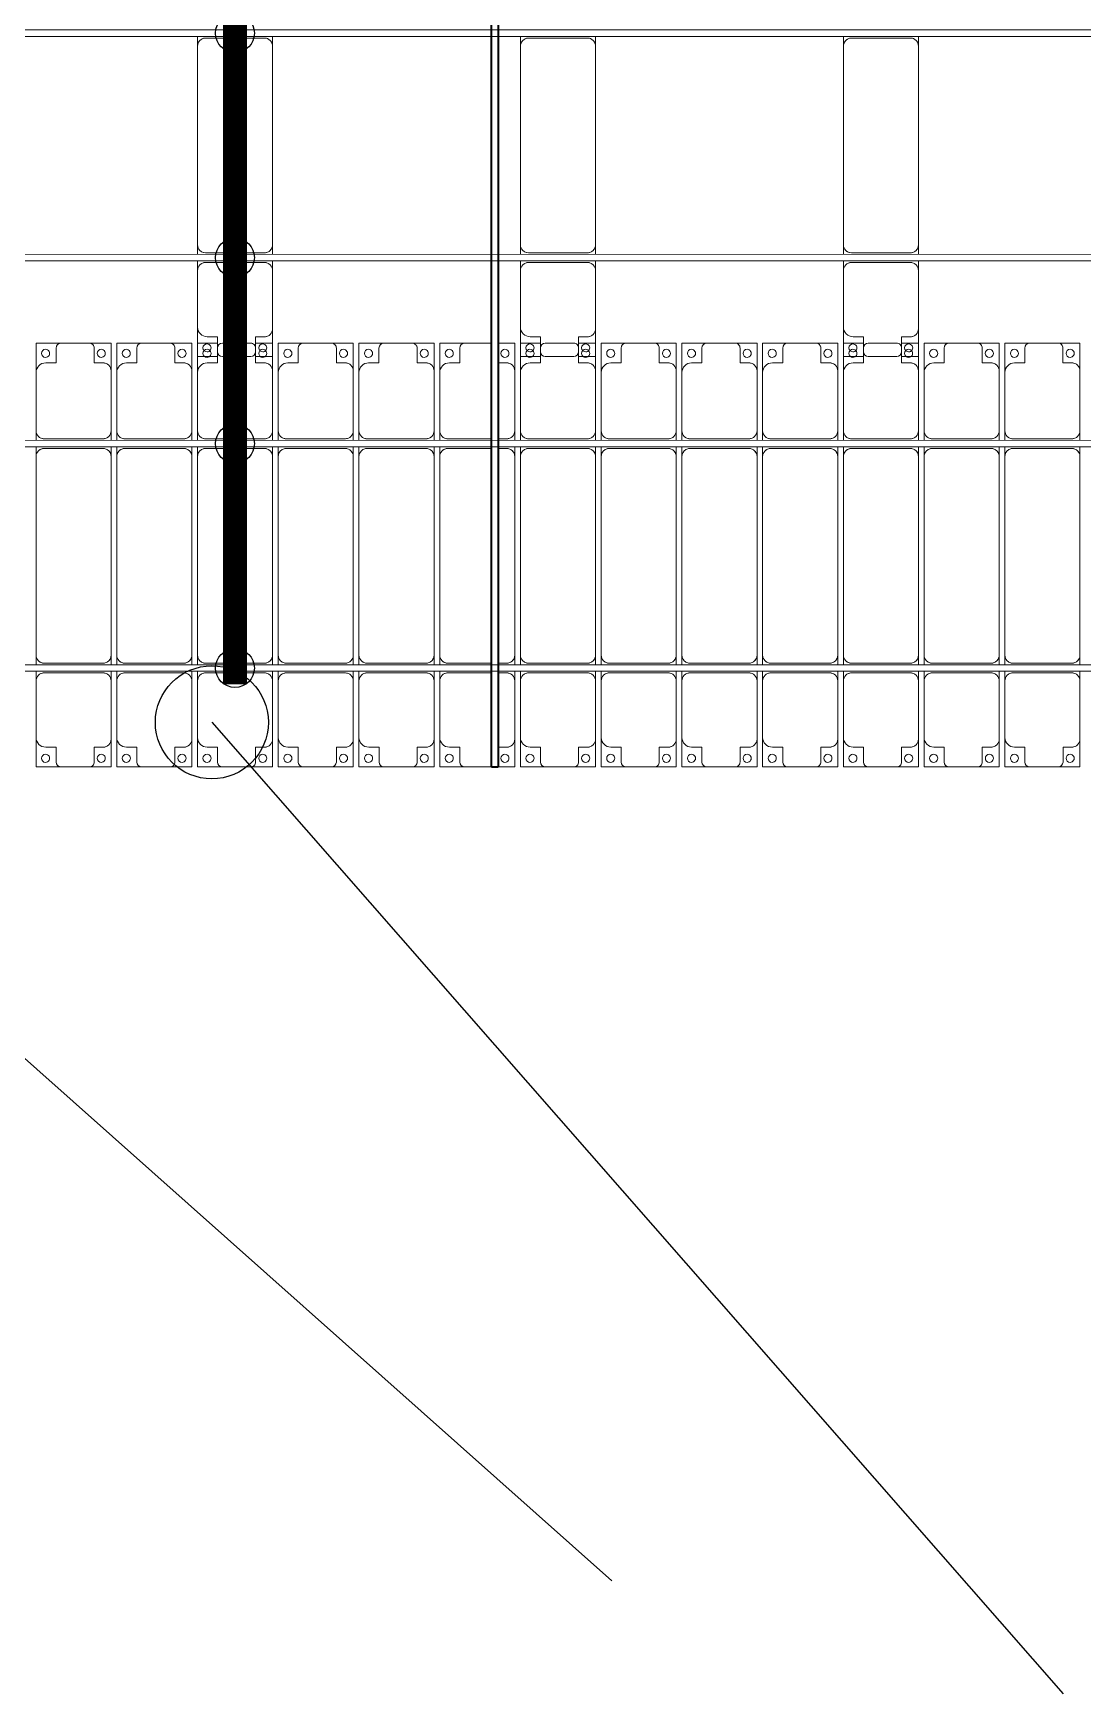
# Model space of a CAD drawing. Header units: millimetres. Extents: x -201615 to 10595, y 61217 to 115919.
# Drawn here: x -107133 to -100633, y 63807 to 74092 of the extents above; entities that cross this region are included whole.
import ezdxf

# ---------------------------------------------------------------- set-up
doc = ezdxf.new("R2010")
doc.units = ezdxf.units.MM
doc.layers.add('A-GENM', color=13, linetype='Continuous', lineweight=9)
doc.layers.add('S-BEAM', color=12, linetype='Continuous', lineweight=9)
for name, color, linetype in [('GC-BICH NEO', 6, 'Continuous'), ('GC-DAY NEO', 5, 'Continuous'), ('GC-HOP 40x60 GIA CUONG', 1, 'Continuous')]:
    doc.layers.add(name, color=color, linetype=linetype)

# ---------------------------------------------------------------- blocks, each defined once
blk = doc.blocks.new('Dải phao đi lại kèm đỡ invester - DẢI PHAO ĐI LẠI-39446-BỐ TRÍ KHUNG KẾT CẤU BÈ PIN 03')
at = {"layer": 'A-GENM', "color": 7}
for p, q in [((86758, 1312), (86912, 1312)), ((86758, 1130), (86758, 1312)), ((86882, 1282), (86882, 1190)), ((87088, 1312), (86912, 1312)), ((87088, 1312), (87223, 1312)), ((87118, 1190), (87118, 1282)), ((87223, 1312), (87223, 1140)), ((87258, 1312), (87412, 1312)), ((87258, 1130), (87258, 1312)), ((87382, 1282), (87382, 1190)), ((87588, 1312), (87412, 1312)), ((87588, 1312), (87723, 1312)), ((87618, 1190), (87618, 1282)), ((87723, 1312), (87723, 1140)), ((87758, 1312), (87882, 1312)), ((87758, 1130), (87758, 1312)), ((87882, 1282), (87882, 1190)), ((88088, 1312), (87912, 1312)), ((88118, 1312), (88223, 1312)), ((88118, 1190), (88118, 1282)), ((88223, 1312), (88223, 1140)), ((88258, 1312), (88412, 1312)), ((88258, 1130), (88258, 1312)), ((88382, 1282), (88382, 1190)), ((88588, 1312), (88412, 1312)), ((88588, 1312), (88723, 1312)), ((88618, 1190), (88618, 1282)), ((88723, 1312), (88723, 1140)), ((88758, 1312), (88912, 1312)), ((88758, 1130), (88758, 1312)), ((88882, 1282), (88882, 1190)), ((89088, 1312), (88912, 1312)), ((89089, 1312), (89223, 1312)), ((89118, 1190), (89118, 1282)), ((89223, 1312), (89223, 1140)), ((89258, 1312), (89412, 1312)), ((89258, 1130), (89258, 1312)), ((89382, 1282), (89382, 1190)), ((89580, 1312), (89412, 1312)), ((89620, 1312), (89723, 1312)), ((89723, 1312), (89723, 1140)), ((89758, 1312), (89882, 1312)), ((89758, 1130), (89758, 1312)), ((89882, 1282), (89882, 1190)), ((90088, 1312), (89912, 1312)), ((90118, 1312), (90223, 1312)), ((90118, 1190), (90118, 1282)), ((90223, 1312), (90223, 1140)), ((90258, 1312), (90412, 1312)), ((90258, 1130), (90258, 1312)), ((90382, 1282), (90382, 1190)), ((90588, 1312), (90412, 1312)), ((90588, 1312), (90723, 1312)), ((90618, 1190), (90618, 1282)), ((90723, 1312), (90723, 1140)), ((90758, 1312), (90912, 1312)), ((90758, 1130), (90758, 1312)), ((90882, 1282), (90882, 1190)), ((91088, 1312), (90912, 1312)), ((91088, 1312), (91223, 1312)), ((91118, 1190), (91118, 1282)), ((91223, 1312), (91223, 1140)), ((91258, 1312), (91412, 1312)), ((91258, 1130), (91258, 1312)), ((91382, 1282), (91382, 1190)), ((91588, 1312), (91412, 1312)), ((91588, 1312), (91723, 1312)), ((91618, 1190), (91618, 1282)), ((91723, 1312), (91723, 1140)), ((91758, 1312), (91882, 1312)), ((91758, 1130), (91758, 1312)), ((91882, 1282), (91882, 1190)), ((92088, 1312), (91912, 1312)), ((92118, 1312), (92223, 1312)), ((92118, 1190), (92118, 1282)), ((92223, 1312), (92223, 1140)), ((92258, 1312), (92412, 1312)), ((92258, 1130), (92258, 1312)), ((92382, 1282), (92382, 1190)), ((92588, 1312), (92412, 1312)), ((92588, 1312), (92723, 1312)), ((92618, 1190), (92618, 1282)), ((92723, 1312), (92723, 1140)), ((92758, 1312), (92912, 1312)), ((92758, 1130), (92758, 1312)), ((92882, 1282), (92882, 1190)), ((93088, 1312), (92912, 1312)), ((93088, 1312), (93223, 1312)), ((93118, 1190), (93118, 1282)), ((93223, 1312), (93223, 1140)), ((86882, 1190), (86818, 1190)), ((87173, 1190), (87118, 1190)), ((87223, 770), (87223, 1140)), ((87382, 1190), (87318, 1190)), ((87673, 1190), (87618, 1190)), ((87723, 770), (87723, 1140)), ((87882, 1190), (87818, 1190)), ((88173, 1190), (88118, 1190)), ((88223, 770), (88223, 1140)), ((88382, 1190), (88318, 1190)), ((88673, 1190), (88618, 1190)), ((88723, 770), (88723, 1140)), ((88882, 1190), (88818, 1190)), ((89173, 1190), (89118, 1190)), ((89223, 770), (89223, 1140)), ((89382, 1190), (89318, 1190)), ((89673, 1190), (89620, 1190)), ((89723, 770), (89723, 1140)), ((89882, 1190), (89818, 1190)), ((90173, 1190), (90118, 1190)), ((90223, 770), (90223, 1140)), ((90382, 1190), (90318, 1190)), ((90673, 1190), (90618, 1190)), ((90723, 770), (90723, 1140)), ((90882, 1190), (90818, 1190)), ((91173, 1190), (91118, 1190)), ((91223, 770), (91223, 1140)), ((91382, 1190), (91318, 1190)), ((91673, 1190), (91618, 1190)), ((91723, 770), (91723, 1140)), ((91882, 1190), (91818, 1190)), ((92173, 1190), (92118, 1190)), ((92223, 770), (92223, 1140)), ((92382, 1190), (92318, 1190)), ((92673, 1190), (92618, 1190)), ((92723, 770), (92723, 1140)), ((92882, 1190), (92818, 1190)), ((93173, 1190), (93118, 1190)), ((93223, 770), (93223, 1140)), ((86758, 1130), (86758, 770)), ((87258, 1130), (87258, 770)), ((87758, 1130), (87758, 770)), ((88258, 1130), (88258, 770)), ((88758, 1130), (88758, 770)), ((89258, 1130), (89258, 770)), ((89758, 1130), (89758, 770)), ((90258, 1130), (90258, 770)), ((90758, 1130), (90758, 770)), ((91258, 1130), (91258, 770)), ((91758, 1130), (91758, 770)), ((92258, 1130), (92258, 770)), ((92758, 1130), (92758, 770)), ((86758, 710), (86758, 770)), ((87223, 770), (87223, 710)), ((87258, 710), (87258, 770)), ((87723, 770), (87723, 710)), ((87758, 710), (87758, 770)), ((88223, 770), (88223, 710)), ((88258, 710), (88258, 770)), ((88723, 770), (88723, 710)), ((88758, 710), (88758, 770)), ((89223, 770), (89223, 710)), ((89258, 710), (89258, 770)), ((89723, 770), (89723, 710)), ((89758, 710), (89758, 770)), ((90223, 770), (90223, 710)), ((90258, 710), (90258, 770)), ((90723, 770), (90723, 710)), ((90758, 710), (90758, 770)), ((91223, 770), (91223, 710)), ((91258, 710), (91258, 770)), ((91723, 770), (91723, 710)), ((91758, 710), (91758, 770)), ((92223, 770), (92223, 710)), ((92258, 710), (92258, 770)), ((92723, 770), (92723, 710)), ((92758, 710), (92758, 770)), ((93223, 770), (93223, 710)), ((86758, 610), (86758, 670)), ((86808, 720), (87173, 720)), ((87173, 660), (86808, 660)), ((87223, 670), (87223, 610)), ((87258, 610), (87258, 670)), ((87308, 720), (87673, 720)), ((87673, 660), (87308, 660)), ((87723, 670), (87723, 610)), ((87758, 610), (87758, 670)), ((87808, 720), (88173, 720)), ((88173, 660), (87808, 660)), ((88223, 670), (88223, 610)), ((88258, 610), (88258, 670)), ((88308, 720), (88673, 720)), ((88673, 660), (88308, 660)), ((88723, 670), (88723, 610)), ((88758, 610), (88758, 670)), ((88808, 720), (89173, 720)), ((89173, 660), (88808, 660)), ((89223, 670), (89223, 610)), ((89258, 610), (89258, 670)), ((89308, 720), (89580, 720)), ((89580, 660), (89308, 660)), ((89620, 720), (89673, 720)), ((89673, 660), (89620, 660)), ((89723, 670), (89723, 610)), ((89758, 610), (89758, 670)), ((89808, 720), (90173, 720)), ((90173, 660), (89808, 660)), ((90223, 670), (90223, 610)), ((90258, 610), (90258, 670)), ((90308, 720), (90673, 720)), ((90673, 660), (90308, 660)), ((90723, 670), (90723, 610)), ((90758, 610), (90758, 670)), ((90808, 720), (91173, 720)), ((91173, 660), (90808, 660)), ((91223, 670), (91223, 610)), ((91258, 610), (91258, 670)), ((91308, 720), (91673, 720)), ((91673, 660), (91308, 660)), ((91723, 670), (91723, 610)), ((91758, 610), (91758, 670)), ((91808, 720), (92173, 720)), ((92173, 660), (91808, 660)), ((92223, 670), (92223, 610)), ((92258, 610), (92258, 670)), ((92308, 720), (92673, 720)), ((92673, 660), (92308, 660)), ((92723, 670), (92723, 610)), ((92758, 610), (92758, 670)), ((92808, 720), (93173, 720)), ((93173, 660), (92808, 660)), ((93223, 670), (93223, 610)), ((86758, 610), (86758, -620)), ((87223, -620), (87223, 610)), ((87258, 610), (87258, -620)), ((87723, -620), (87723, 610)), ((87758, 610), (87758, -620)), ((88223, -620), (88223, 610)), ((88258, 610), (88258, -620)), ((88723, -620), (88723, 610)), ((88758, 610), (88758, -620)), ((89223, -620), (89223, 610)), ((89258, 610), (89258, -620)), ((89723, -620), (89723, 610)), ((89758, 610), (89758, -620)), ((90223, -620), (90223, 610)), ((90258, 610), (90258, -620)), ((90723, -620), (90723, 610)), ((90758, 610), (90758, -620)), ((91223, -620), (91223, 610)), ((91258, 610), (91258, -620)), ((91723, -620), (91723, 610)), ((91758, 610), (91758, -620)), ((92223, -620), (92223, 610)), ((92258, 610), (92258, -620)), ((92723, -620), (92723, 610)), ((92758, 610), (92758, -620)), ((93223, -620), (93223, 610)), ((86758, -680), (86758, -620)), ((86758, -778), (86758, -720)), ((86808, -670), (87173, -670)), ((87223, -620), (87223, -680)), ((87223, -720), (87223, -780)), ((87258, -680), (87258, -620)), ((87258, -780), (87258, -720)), ((87308, -670), (87673, -670)), ((87723, -620), (87723, -680)), ((87723, -720), (87723, -778)), ((87758, -680), (87758, -620)), ((87758, -778), (87758, -720)), ((87808, -670), (88173, -670)), ((88223, -620), (88223, -680)), ((88223, -720), (88223, -778)), ((88258, -680), (88258, -620)), ((88258, -778), (88258, -720)), ((88308, -670), (88673, -670)), ((88723, -620), (88723, -680)), ((88723, -720), (88723, -778)), ((88758, -680), (88758, -620)), ((88758, -778), (88758, -720)), ((88808, -670), (89173, -670)), ((89223, -620), (89223, -680)), ((89223, -720), (89223, -778)), ((89258, -680), (89258, -620)), ((89258, -778), (89258, -720)), ((89308, -670), (89580, -670)), ((89620, -670), (89673, -670)), ((89723, -620), (89723, -680)), ((89723, -720), (89723, -779)), ((89758, -680), (89758, -620)), ((89758, -779), (89758, -720)), ((89808, -670), (90173, -670)), ((90223, -620), (90223, -680)), ((90223, -720), (90223, -779)), ((90258, -680), (90258, -620)), ((90258, -779), (90258, -720)), ((90308, -670), (90673, -670)), ((90723, -620), (90723, -680)), ((90723, -720), (90723, -779)), ((90758, -680), (90758, -620)), ((90758, -779), (90758, -720)), ((90808, -670), (91173, -670)), ((91223, -620), (91223, -680)), ((91223, -720), (91223, -779)), ((91258, -680), (91258, -620)), ((91258, -779), (91258, -720)), ((91308, -670), (91673, -670)), ((91723, -620), (91723, -680)), ((91723, -720), (91723, -779)), ((91758, -680), (91758, -620)), ((91758, -779), (91758, -720)), ((91808, -670), (92173, -670)), ((92223, -620), (92223, -680)), ((92223, -720), (92223, -779)), ((92258, -680), (92258, -620)), ((92258, -779), (92258, -720)), ((92308, -670), (92673, -670)), ((92723, -620), (92723, -680)), ((92723, -720), (92723, -779)), ((92758, -680), (92758, -620)), ((92758, -779), (92758, -720)), ((92808, -670), (93173, -670)), ((93223, -620), (93223, -680)), ((93223, -720), (93223, -779)), ((86758, -780), (86758, -1130)), ((87173, -730), (86808, -730)), ((87223, -1140), (87223, -780)), ((87258, -780), (87258, -1130)), ((87673, -730), (87308, -730)), ((87723, -1140), (87723, -780)), ((87758, -780), (87758, -1130)), ((88173, -730), (87808, -730)), ((88223, -1140), (88223, -780)), ((88258, -780), (88258, -1130)), ((88673, -730), (88308, -730)), ((88723, -1140), (88723, -780)), ((88758, -780), (88758, -1130)), ((89173, -730), (88808, -730)), ((89223, -1140), (89223, -780)), ((89258, -780), (89258, -1130)), ((89580, -730), (89308, -730)), ((89673, -730), (89620, -730)), ((89723, -1140), (89723, -780)), ((89758, -780), (89758, -1130)), ((90173, -730), (89808, -730)), ((90223, -1140), (90223, -780)), ((90258, -780), (90258, -1130)), ((90673, -730), (90308, -730)), ((90723, -1140), (90723, -780)), ((90758, -780), (90758, -1130)), ((91173, -730), (90808, -730)), ((91223, -1140), (91223, -780)), ((91258, -780), (91258, -1130)), ((91673, -730), (91308, -730)), ((91723, -1140), (91723, -780)), ((91758, -780), (91758, -1130)), ((92173, -730), (91808, -730)), ((92223, -1140), (92223, -780)), ((92258, -780), (92258, -1130)), ((92673, -730), (92308, -730)), ((92723, -1140), (92723, -780)), ((92758, -780), (92758, -1130)), ((93173, -730), (92808, -730)), ((93223, -1140), (93223, -780)), ((86758, -1312), (86758, -1130)), ((87258, -1312), (87258, -1130)), ((87758, -1312), (87758, -1130)), ((88258, -1312), (88258, -1130)), ((88758, -1312), (88758, -1130)), ((89258, -1312), (89258, -1130)), ((89758, -1312), (89758, -1130)), ((90258, -1312), (90258, -1130)), ((90758, -1312), (90758, -1130)), ((91258, -1312), (91258, -1130)), ((91758, -1312), (91758, -1130)), ((92258, -1312), (92258, -1130)), ((92758, -1312), (92758, -1130)), ((86818, -1190), (86882, -1190)), ((86882, -1190), (86882, -1282)), ((87118, -1282), (87118, -1190)), ((87118, -1190), (87173, -1190)), ((87223, -1140), (87223, -1312)), ((87318, -1190), (87382, -1190)), ((87382, -1190), (87382, -1282)), ((87618, -1282), (87618, -1190)), ((87618, -1190), (87673, -1190)), ((87723, -1140), (87723, -1312)), ((87818, -1190), (87882, -1190)), ((87882, -1190), (87882, -1282)), ((88118, -1282), (88118, -1190)), ((88118, -1190), (88173, -1190)), ((88223, -1140), (88223, -1312)), ((88318, -1190), (88382, -1190)), ((88382, -1190), (88382, -1282)), ((88618, -1282), (88618, -1190)), ((88618, -1190), (88673, -1190)), ((88723, -1140), (88723, -1312)), ((88818, -1190), (88882, -1190)), ((88882, -1190), (88882, -1282)), ((89118, -1282), (89118, -1190)), ((89118, -1190), (89173, -1190)), ((89223, -1140), (89223, -1312)), ((89318, -1190), (89382, -1190)), ((89382, -1190), (89382, -1282)), ((89620, -1190), (89673, -1190)), ((89723, -1140), (89723, -1312)), ((89818, -1190), (89882, -1190)), ((89882, -1190), (89882, -1282)), ((90118, -1282), (90118, -1190)), ((90118, -1190), (90173, -1190)), ((90223, -1140), (90223, -1312)), ((90318, -1190), (90382, -1190)), ((90382, -1190), (90382, -1282)), ((90618, -1282), (90618, -1190)), ((90618, -1190), (90673, -1190)), ((90723, -1140), (90723, -1312)), ((90818, -1190), (90882, -1190)), ((90882, -1190), (90882, -1282)), ((91118, -1282), (91118, -1190)), ((91118, -1190), (91173, -1190)), ((91223, -1140), (91223, -1312)), ((91318, -1190), (91382, -1190)), ((91382, -1190), (91382, -1282)), ((91618, -1282), (91618, -1190)), ((91618, -1190), (91673, -1190)), ((91723, -1140), (91723, -1312)), ((91818, -1190), (91882, -1190)), ((91882, -1190), (91882, -1282)), ((92118, -1282), (92118, -1190)), ((92118, -1190), (92173, -1190)), ((92223, -1140), (92223, -1312)), ((92318, -1190), (92382, -1190)), ((92382, -1190), (92382, -1282)), ((92618, -1282), (92618, -1190)), ((92618, -1190), (92673, -1190)), ((92723, -1140), (92723, -1312)), ((92818, -1190), (92882, -1190)), ((92882, -1190), (92882, -1282)), ((93118, -1282), (93118, -1190)), ((93118, -1190), (93173, -1190)), ((93223, -1140), (93223, -1312)), ((86912, -1312), (86758, -1312)), ((86912, -1312), (87088, -1312)), ((87223, -1312), (87088, -1312)), ((87412, -1312), (87258, -1312)), ((87412, -1312), (87588, -1312)), ((87723, -1312), (87588, -1312)), ((87912, -1312), (87758, -1312)), ((87912, -1312), (88088, -1312)), ((88223, -1312), (88088, -1312)), ((88412, -1312), (88258, -1312)), ((88412, -1312), (88588, -1312)), ((88723, -1312), (88588, -1312)), ((88912, -1312), (88758, -1312)), ((88912, -1312), (89088, -1312)), ((89223, -1312), (89089, -1312)), ((89412, -1312), (89258, -1312)), ((89412, -1312), (89580, -1312)), ((89723, -1312), (89620, -1312)), ((89912, -1312), (89758, -1312)), ((89912, -1312), (90088, -1312)), ((90223, -1312), (90088, -1312)), ((90412, -1312), (90258, -1312)), ((90412, -1312), (90588, -1312)), ((90723, -1312), (90588, -1312)), ((90912, -1312), (90758, -1312)), ((90912, -1312), (91088, -1312)), ((91223, -1312), (91088, -1312)), ((91412, -1312), (91258, -1312)), ((91412, -1312), (91588, -1312)), ((91723, -1312), (91588, -1312)), ((91912, -1312), (91758, -1312)), ((91912, -1312), (92088, -1312)), ((92223, -1312), (92088, -1312)), ((92412, -1312), (92258, -1312)), ((92412, -1312), (92588, -1312)), ((92723, -1312), (92588, -1312)), ((92912, -1312), (92758, -1312)), ((92912, -1312), (93088, -1312)), ((93223, -1312), (93088, -1312))]:
    blk.add_line(p, q, dxfattribs=at)
for centre, radius, start, end in [((86817, 1249), 25, 90, 270), ((86817, 1249), 25, 270, 90), ((86912, 1282), 30, 90, 180), ((86912, 1282), 30, 90, 135), ((87088, 1282), 30, 0, 90), ((87088, 1282), 30, 45, 90), ((87162, 1249), 25, 90, 270), ((87162, 1249), 25, 270, 90), ((87317, 1249), 25, 90, 270), ((87317, 1249), 25, 270, 90), ((87412, 1282), 30, 90, 180), ((87412, 1282), 30, 90, 135), ((87588, 1282), 30, 0, 90), ((87588, 1282), 30, 45, 90), ((87662, 1249), 25, 90, 270), ((87662, 1249), 25, 270, 90), ((87817, 1249), 25, 90, 270), ((87817, 1249), 25, 270, 90), ((87912, 1282), 30, 90, 180), ((88088, 1282), 30, 0, 90), ((88162, 1249), 25, 90, 270), ((88162, 1249), 25, 270, 90), ((88317, 1249), 25, 90, 270), ((88317, 1249), 25, 270, 90), ((88412, 1282), 30, 90, 180), ((88412, 1282), 30, 90, 135), ((88588, 1282), 30, 0, 90), ((88588, 1282), 30, 45, 90), ((88662, 1249), 25, 90, 270), ((88662, 1249), 25, 270, 90), ((88817, 1249), 25, 90, 270), ((88817, 1249), 25, 270, 90), ((88912, 1282), 30, 90, 180), ((88912, 1282), 30, 90, 135), ((89088, 1282), 30, 360, 90), ((89088, 1282), 30, 45, 87.7845), ((89162, 1249), 25, 90, 270), ((89162, 1249), 25, 270, 90), ((89317, 1249), 25, 90, 270), ((89317, 1249), 25, 270, 90), ((89412, 1282), 30, 90, 180), ((89412, 1282), 30, 90, 135), ((89662, 1249), 25, 90, 270), ((89662, 1249), 25, 270, 90), ((89817, 1249), 25, 90, 270), ((89817, 1249), 25, 270, 90), ((89912, 1282), 30, 90, 180), ((90088, 1282), 30, 0, 90), ((90162, 1249), 25, 90, 270), ((90162, 1249), 25, 270, 90), ((90317, 1249), 25, 90, 270), ((90317, 1249), 25, 270, 90), ((90412, 1282), 30, 90, 180), ((90412, 1282), 30, 90, 135), ((90588, 1282), 30, 0, 90), ((90588, 1282), 30, 45, 90), ((90662, 1249), 25, 90, 270), ((90662, 1249), 25, 270, 90), ((90817, 1249), 25, 90, 270), ((90817, 1249), 25, 270, 90), ((90912, 1282), 30, 90, 180), ((90912, 1282), 30, 90, 135), ((91088, 1282), 30, 0, 90), ((91088, 1282), 30, 45, 90), ((91162, 1249), 25, 90, 270), ((91162, 1249), 25, 270, 90), ((91317, 1249), 25, 90, 270), ((91317, 1249), 25, 270, 90), ((91412, 1282), 30, 90, 180), ((91412, 1282), 30, 90, 135), ((91588, 1282), 30, 360, 90), ((91588, 1282), 30, 45, 90), ((91662, 1249), 25, 90, 270), ((91662, 1249), 25, 270, 90), ((91817, 1249), 25, 90, 270), ((91817, 1249), 25, 270, 90), ((91912, 1282), 30, 90, 180), ((92088, 1282), 30, 0, 90), ((92162, 1249), 25, 90, 270), ((92162, 1249), 25, 270, 90), ((92317, 1249), 25, 90, 270), ((92317, 1249), 25, 270, 90), ((92412, 1282), 30, 90, 180), ((92412, 1282), 30, 90, 135), ((92588, 1282), 30, 0, 90), ((92588, 1282), 30, 45, 90), ((92662, 1249), 25, 90, 270), ((92662, 1249), 25, 270, 90), ((92817, 1249), 25, 90, 270), ((92817, 1249), 25, 270, 90), ((92912, 1282), 30, 90, 180), ((92912, 1282), 30, 90, 135), ((93088, 1282), 30, 360, 90), ((93088, 1282), 30, 45, 90), ((93162, 1249), 25, 90, 270), ((93162, 1249), 25, 270, 90), ((86818, 1130), 60, 90, 180), ((87173, 1140), 50, 0, 90), ((87173, 1140), 50, 60, 90), ((87318, 1130), 60, 90, 180), ((87673, 1140), 50, 360, 90), ((87673, 1140), 50, 60, 90), ((87818, 1130), 60, 90, 180), ((88173, 1140), 50, 360, 90), ((88173, 1140), 50, 60, 90), ((88318, 1130), 60, 90, 180), ((88673, 1140), 50, 0, 90), ((88673, 1140), 50, 60, 87.3468), ((88818, 1130), 60, 90, 180), ((89173, 1140), 50, 0, 90), ((89173, 1140), 50, 60, 90), ((89318, 1130), 60, 90, 180), ((89673, 1140), 50, 360, 90), ((89673, 1140), 50, 60, 90), ((89818, 1130), 60, 90, 180), ((90173, 1140), 50, 0, 90), ((90173, 1140), 50, 60, 90), ((90318, 1130), 60, 90, 180), ((90673, 1140), 50, 0, 90), ((90673, 1140), 50, 60, 90), ((90818, 1130), 60, 90, 180), ((91173, 1140), 50, 360, 90), ((91173, 1140), 50, 60, 90), ((91318, 1130), 60, 90, 180), ((91673, 1140), 50, 360, 90), ((91673, 1140), 50, 60, 90), ((91818, 1130), 60, 90, 180), ((92173, 1140), 50, 360, 90), ((92173, 1140), 50, 60, 90), ((92318, 1130), 60, 90, 180), ((92673, 1140), 50, 0, 90), ((92673, 1140), 50, 60, 90), ((92818, 1130), 60, 90, 180), ((93173, 1140), 50, 0, 90), ((93173, 1140), 50, 60, 90), ((86808, 770), 50, 180, 270), ((86808, 770), 50, 240, 270), ((87173, 770), 50, 270, 0), ((87173, 770), 50, 270, 300), ((87308, 770), 50, 180, 270), ((87308, 770), 50, 240, 270), ((87673, 770), 50, 270, 0), ((87673, 770), 50, 270, 300), ((87808, 770), 50, 180, 270), ((87808, 770), 50, 240, 270), ((88173, 770), 50, 270, 360), ((88173, 770), 50, 270, 300), ((88308, 770), 50, 180, 270), ((88308, 770), 50, 240, 270), ((88673, 770), 50, 270, 360), ((88673, 770), 50, 272.646, 300), ((88808, 770), 50, 180, 270), ((88808, 770), 50, 240, 270), ((89173, 770), 50, 270, 0), ((89173, 770), 50, 270, 300), ((89308, 770), 50, 180, 270), ((89308, 770), 50, 240, 270), ((89673, 770), 50, 270, 0), ((89673, 770), 50, 270, 300), ((89808, 770), 50, 180, 270), ((89808, 770), 50, 240, 270), ((90173, 770), 50, 270, 0), ((90173, 770), 50, 270, 300), ((90308, 770), 50, 180, 270), ((90308, 770), 50, 240, 270), ((90673, 770), 50, 270, 0), ((90673, 770), 50, 270, 300), ((90808, 770), 50, 180, 270), ((90808, 770), 50, 240, 270), ((91173, 770), 50, 270, 0), ((91173, 770), 50, 270, 300), ((91308, 770), 50, 180, 270), ((91308, 770), 50, 240, 270), ((91673, 770), 50, 270, 0), ((91673, 770), 50, 270, 300), ((91808, 770), 50, 180, 270), ((91808, 770), 50, 240, 270), ((92173, 770), 50, 270, 360), ((92173, 770), 50, 270, 300), ((92308, 770), 50, 180, 270), ((92308, 770), 50, 240, 270), ((92673, 770), 50, 270, 360), ((92673, 770), 50, 270, 300), ((92808, 770), 50, 180, 270), ((92808, 770), 50, 240, 270), ((93173, 770), 50, 270, 0), ((93173, 770), 50, 270, 300), ((86808, 610), 50, 90, 180), ((86808, 610), 50, 105, 165), ((87173, 610), 50, 0, 90), ((87173, 610), 50, 60, 90), ((87173, 610), 50, 15, 45), ((87308, 610), 50, 90, 180), ((87308, 610), 50, 105, 165), ((87673, 610), 50, 0, 90), ((87673, 610), 50, 60, 90), ((87673, 610), 50, 15, 45), ((87808, 610), 50, 90, 180), ((87808, 610), 50, 105, 165), ((88173, 610), 50, 360, 90), ((88173, 610), 50, 60, 90), ((88173, 610), 50, 15, 45), ((88308, 610), 50, 90, 180), ((88308, 610), 50, 105, 165), ((88673, 610), 50, 360, 90), ((88673, 610), 50, 60, 87.3549), ((88673, 610), 50, 15, 45), ((88808, 610), 50, 90, 180), ((88808, 610), 50, 105, 165), ((89173, 610), 50, 360, 90), ((89173, 610), 50, 60, 90), ((89173, 610), 50, 15, 45), ((89308, 610), 50, 90, 180), ((89308, 610), 50, 105, 165), ((89673, 610), 50, 360, 90), ((89673, 610), 50, 60, 90), ((89673, 610), 50, 15, 42.9565), ((89808, 610), 50, 90, 180), ((89808, 610), 50, 105, 165), ((90173, 610), 50, 0, 90), ((90173, 610), 50, 60, 90), ((90173, 610), 50, 15, 45), ((90308, 610), 50, 90, 180), ((90308, 610), 50, 105, 165), ((90673, 610), 50, 360, 90), ((90673, 610), 50, 60, 90), ((90673, 610), 50, 15, 45), ((90808, 610), 50, 90, 180), ((90808, 610), 50, 105, 165), ((91173, 610), 50, 0, 90), ((91173, 610), 50, 60, 90), ((91173, 610), 50, 15, 45), ((91308, 610), 50, 90, 180), ((91308, 610), 50, 105, 165), ((91673, 610), 50, 360, 90), ((91673, 610), 50, 60, 90), ((91673, 610), 50, 15, 45), ((91808, 610), 50, 90, 180), ((91808, 610), 50, 105, 165), ((92173, 610), 50, 360, 90), ((92173, 610), 50, 60, 90), ((92173, 610), 50, 15, 45), ((92308, 610), 50, 90, 180), ((92308, 610), 50, 105, 165), ((92673, 610), 50, 360, 90), ((92673, 610), 50, 60, 90), ((92673, 610), 50, 15, 45), ((92808, 610), 50, 90, 180), ((92808, 610), 50, 105, 165), ((93173, 610), 50, 360, 90), ((93173, 610), 50, 60, 90), ((93173, 610), 50, 15, 45), ((86808, -620), 50, 180, 270), ((86808, -620), 50, 210, 270), ((87173, -620), 50, 270, 0), ((87173, -620), 50, 270, 300), ((87173, -620), 50, 315, 345), ((87308, -620), 50, 180, 270), ((87308, -620), 50, 210, 270), ((87673, -620), 50, 270, 0), ((87673, -620), 50, 270, 300), ((87673, -620), 50, 315, 345), ((87808, -620), 50, 180, 270), ((87808, -620), 50, 210, 270), ((88173, -620), 50, 270, 0), ((88173, -620), 50, 270, 300), ((88173, -620), 50, 315, 345), ((88308, -620), 50, 180, 270), ((88308, -620), 50, 210, 270), ((88673, -620), 50, 270, 0), ((88673, -620), 50, 272.6246, 300), ((88673, -620), 50, 315, 345), ((88808, -620), 50, 180, 270), ((88808, -620), 50, 210, 270), ((89173, -620), 50, 270, 0), ((89173, -620), 50, 270, 300), ((89173, -620), 50, 315, 345), ((89308, -620), 50, 180, 270), ((89308, -620), 50, 210, 270), ((89673, -620), 50, 270, 0), ((89673, -620), 50, 270, 300), ((89673, -620), 50, 317.011, 345), ((89808, -620), 50, 180, 270), ((89808, -620), 50, 210, 270), ((90173, -620), 50, 270, 0), ((90173, -620), 50, 270, 300), ((90173, -620), 50, 315, 345), ((90308, -620), 50, 180, 270), ((90308, -620), 50, 210, 270), ((90673, -620), 50, 270, 0), ((90673, -620), 50, 270, 300), ((90673, -620), 50, 315, 345), ((90808, -620), 50, 180, 270), ((90808, -620), 50, 210, 270), ((91173, -620), 50, 270, 0), ((91173, -620), 50, 270, 300), ((91173, -620), 50, 315, 345), ((91308, -620), 50, 180, 270), ((91308, -620), 50, 210, 270), ((91673, -620), 50, 270, 0), ((91673, -620), 50, 270, 300), ((91673, -620), 50, 315, 345), ((91808, -620), 50, 180, 270), ((91808, -620), 50, 210, 270), ((92173, -620), 50, 270, 0), ((92173, -620), 50, 270, 300), ((92173, -620), 50, 315, 345), ((92308, -620), 50, 180, 270), ((92308, -620), 50, 210, 270), ((92673, -620), 50, 270, 0), ((92673, -620), 50, 270, 300), ((92673, -620), 50, 315, 345), ((92808, -620), 50, 180, 270), ((92808, -620), 50, 210, 270), ((93173, -620), 50, 270, 0), ((93173, -620), 50, 270, 300), ((93173, -620), 50, 315, 345), ((86808, -780), 50, 90, 180), ((86808, -780), 50, 90, 120), ((87173, -780), 50, 360, 90), ((87173, -780), 50, 60, 90), ((87308, -780), 50, 90, 180), ((87308, -780), 50, 90, 120), ((87673, -780), 50, 0, 90), ((87673, -780), 50, 60, 90), ((87808, -780), 50, 90, 180), ((87808, -780), 50, 90, 120), ((88173, -780), 50, 0, 90), ((88173, -780), 50, 60, 90), ((88308, -780), 50, 90, 180), ((88308, -780), 50, 90, 120), ((88673, -780), 50, 0, 90), ((88673, -780), 50, 60, 87.3763), ((88808, -780), 50, 90, 180), ((88808, -780), 50, 90, 120), ((89173, -780), 50, 360, 90), ((89173, -780), 50, 60, 90), ((89308, -780), 50, 90, 180), ((89308, -780), 50, 90, 120), ((89673, -780), 50, 360, 90), ((89673, -780), 50, 60, 90), ((89808, -780), 50, 90, 180), ((89808, -780), 50, 90, 120), ((90173, -780), 50, 360, 90), ((90173, -780), 50, 60, 90), ((90308, -780), 50, 90, 180), ((90308, -780), 50, 90, 120), ((90673, -780), 50, 360, 90), ((90673, -780), 50, 60, 90), ((90808, -780), 50, 90, 180), ((90808, -780), 50, 90, 120), ((91173, -780), 50, 0, 90), ((91173, -780), 50, 60, 90), ((91308, -780), 50, 90, 180), ((91308, -780), 50, 90, 120), ((91673, -780), 50, 360, 90), ((91673, -780), 50, 60, 90), ((91808, -780), 50, 90, 180), ((91808, -780), 50, 90, 120), ((92173, -780), 50, 360, 90), ((92173, -780), 50, 60, 90), ((92308, -780), 50, 90, 180), ((92308, -780), 50, 90, 120), ((92673, -780), 50, 360, 90), ((92673, -780), 50, 60, 90), ((92808, -780), 50, 90, 180), ((92808, -780), 50, 90, 120), ((93173, -780), 50, 360, 90), ((93173, -780), 50, 60, 90), ((86818, -1130), 60, 180, 270), ((87318, -1130), 60, 180, 270), ((87818, -1130), 60, 180, 270), ((88318, -1130), 60, 180, 270), ((88818, -1130), 60, 180, 270), ((89318, -1130), 60, 180, 270), ((89818, -1130), 60, 180, 270), ((90318, -1130), 60, 180, 270), ((90818, -1130), 60, 180, 270), ((91318, -1130), 60, 180, 270), ((91818, -1130), 60, 180, 270), ((92318, -1130), 60, 180, 270), ((92818, -1130), 60, 180, 270), ((86817, -1259), 25, 90, 270), ((86817, -1259), 25, 270, 90), ((87162, -1259), 25, 90, 270), ((87162, -1259), 25, 270, 90), ((87173, -1140), 50, 270, 360), ((87173, -1140), 50, 270, 300), ((87317, -1259), 25, 90, 270), ((87317, -1259), 25, 270, 90), ((87662, -1259), 25, 90, 270), ((87662, -1259), 25, 270, 90), ((87673, -1140), 50, 270, 360), ((87673, -1140), 50, 270, 300), ((87817, -1259), 25, 90, 270), ((87817, -1259), 25, 270, 90), ((88162, -1259), 25, 90, 270), ((88162, -1259), 25, 270, 90), ((88173, -1140), 50, 270, 360), ((88173, -1140), 50, 270, 300), ((88317, -1259), 25, 90, 270), ((88317, -1259), 25, 270, 90), ((88662, -1259), 25, 90, 270), ((88662, -1259), 25, 270, 90), ((88673, -1140), 50, 270, 360), ((88673, -1140), 50, 272.6167, 300), ((88817, -1259), 25, 90, 270), ((88817, -1259), 25, 270, 90), ((89162, -1259), 25, 90, 270), ((89162, -1259), 25, 270, 90), ((89173, -1140), 50, 270, 360), ((89173, -1140), 50, 270, 300), ((89317, -1259), 25, 90, 270), ((89317, -1259), 25, 270, 90), ((89662, -1259), 25, 90, 270), ((89662, -1259), 25, 270, 90), ((89673, -1140), 50, 270, 360), ((89673, -1140), 50, 270, 300), ((89817, -1259), 25, 90, 270), ((89817, -1259), 25, 270, 90), ((90162, -1259), 25, 90, 270), ((90162, -1259), 25, 270, 90), ((90173, -1140), 50, 270, 0), ((90173, -1140), 50, 270, 300), ((90317, -1259), 25, 90, 270), ((90317, -1259), 25, 270, 90), ((90662, -1259), 25, 90, 270), ((90662, -1259), 25, 270, 90), ((90673, -1140), 50, 270, 360), ((90673, -1140), 50, 270, 300), ((90817, -1259), 25, 90, 270), ((90817, -1259), 25, 270, 90), ((91162, -1259), 25, 90, 270), ((91162, -1259), 25, 270, 90), ((91173, -1140), 50, 270, 360), ((91173, -1140), 50, 270, 300), ((91317, -1259), 25, 90, 270), ((91317, -1259), 25, 270, 90), ((91662, -1259), 25, 90, 270), ((91662, -1259), 25, 270, 90), ((91673, -1140), 50, 270, 360), ((91673, -1140), 50, 270, 300), ((91817, -1259), 25, 90, 270), ((91817, -1259), 25, 270, 90), ((92162, -1259), 25, 90, 270), ((92162, -1259), 25, 270, 90), ((92173, -1140), 50, 270, 360), ((92173, -1140), 50, 270, 300), ((92317, -1259), 25, 90, 270), ((92317, -1259), 25, 270, 90), ((92662, -1259), 25, 90, 270), ((92662, -1259), 25, 270, 90), ((92673, -1140), 50, 270, 360), ((92673, -1140), 50, 270, 300), ((92817, -1259), 25, 90, 270), ((92817, -1259), 25, 270, 90), ((93162, -1259), 25, 90, 270), ((93162, -1259), 25, 270, 90), ((93173, -1140), 50, 270, 360), ((93173, -1140), 50, 270, 300), ((86912, -1282), 30, 180, 270), ((86912, -1282), 30, 225, 270), ((87088, -1282), 30, 270, 0), ((87088, -1282), 30, 270, 315), ((87412, -1282), 30, 180, 270), ((87412, -1282), 30, 225, 270), ((87588, -1282), 30, 270, 0), ((87588, -1282), 30, 270, 315), ((87912, -1282), 30, 180, 270), ((87912, -1282), 30, 225, 270), ((88088, -1282), 30, 270, 0), ((88088, -1282), 30, 270, 315), ((88412, -1282), 30, 180, 270), ((88412, -1282), 30, 225, 270), ((88588, -1282), 30, 270, 360), ((88588, -1282), 30, 270, 315), ((88912, -1282), 30, 180, 270), ((88912, -1282), 30, 225, 270), ((89088, -1282), 30, 270, 0), ((89088, -1282), 30, 272.1484, 315), ((89412, -1282), 30, 180, 270), ((89412, -1282), 30, 225, 270), ((89912, -1282), 30, 180, 270), ((89912, -1282), 30, 225, 270), ((90088, -1282), 30, 270, 0), ((90088, -1282), 30, 270, 315), ((90412, -1282), 30, 180, 270), ((90412, -1282), 30, 225, 270), ((90588, -1282), 30, 270, 0), ((90588, -1282), 30, 270, 315), ((90912, -1282), 30, 180, 270), ((90912, -1282), 30, 225, 270), ((91088, -1282), 30, 270, 0), ((91088, -1282), 30, 270, 315), ((91412, -1282), 30, 180, 270), ((91412, -1282), 30, 225, 270), ((91588, -1282), 30, 270, 0), ((91588, -1282), 30, 270, 315), ((91912, -1282), 30, 180, 270), ((91912, -1282), 30, 225, 270), ((92088, -1282), 30, 270, 0), ((92088, -1282), 30, 270, 315), ((92412, -1282), 30, 180, 270), ((92412, -1282), 30, 225, 270), ((92588, -1282), 30, 270, 0), ((92588, -1282), 30, 270, 315), ((92912, -1282), 30, 180, 270), ((92912, -1282), 30, 225, 270), ((93088, -1282), 30, 270, 360), ((93088, -1282), 30, 270, 315)]:
    blk.add_arc(centre, radius, start, end, dxfattribs=at)
blk = doc.blocks.new('Dai phao do pin - DẢI PHAO ĐỠ PIN-V20-BỐ TRÍ KHUNG KẾT CẤU BÈ PIN 03')
at = {"layer": 'A-GENM', "color": 7}
for p, q in [((-1312, 242), (-1130, 242)), ((-1312, 118), (-1312, 242)), ((-780, 242), (-1130, 242)), ((-780, 242), (-720, 242)), ((-680, 242), (-620, 242)), ((610, 242), (-620, 242)), ((610, 242), (670, 242)), ((-1190, 118), (-1282, 118)), ((-1190, 182), (-1190, 118)), ((-730, -173), (-730, 192)), ((-670, 192), (-670, -173)), ((660, -173), (660, 192)), ((-1312, 88), (-1312, -88)), ((-1312, -223), (-1312, -118)), ((-1282, -118), (-1190, -118)), ((-1190, -118), (-1190, -173)), ((-1140, -223), (-1312, -223)), ((-1140, -223), (-780, -223)), ((-720, -223), (-780, -223)), ((-620, -223), (-680, -223)), ((-620, -223), (610, -223)), ((670, -223), (610, -223))]:
    blk.add_line(p, q, dxfattribs=at)
for centre, radius, start, end in [((-1259, 183), 25, 0, 180), ((-1130, 182), 60, 90, 180), ((-780, 192), 50, 360, 90), ((-780, 192), 50, 360, 30), ((-620, 192), 50, 90, 180), ((-620, 192), 50, 120, 180), ((610, 192), 50, 360, 90), ((610, 192), 50, 15, 75), ((-1282, 88), 30, 90, 180), ((-1259, 183), 25, 180, 0), ((-1282, -88), 30, 180, 270), ((-1259, -162), 25, 0, 180), ((-1259, -162), 25, 180, 0), ((-1140, -173), 50, 180, 270), ((-1140, -173), 50, 180, 210), ((-780, -173), 50, 270, 360), ((-780, -173), 50, 330, 360), ((-620, -173), 50, 180, 270), ((-620, -173), 50, 180, 210), ((610, -173), 50, 270, 360), ((610, -173), 50, 330, 360), ((-620, -173), 50, 225, 255), ((610, -173), 50, 285, 315)]:
    blk.add_arc(centre, radius, start, end, dxfattribs=at)
blk = doc.blocks.new('Dai phao do pin - DẢI PHAO ĐỠ PIN-V21-BỐ TRÍ KHUNG KẾT CẤU BÈ PIN 03')
at = {"layer": 'A-GENM', "color": 7}
for p, q in [((-1312, 242), (-1130, 242)), ((-1312, 118), (-1312, 242)), ((-780, 242), (-1130, 242)), ((-780, 242), (-720, 242)), ((-680, 242), (-620, 242)), ((610, 242), (-620, 242)), ((610, 242), (670, 242)), ((-1190, 118), (-1282, 118)), ((-1190, 182), (-1190, 118)), ((-730, -173), (-730, 192)), ((-670, 192), (-670, -173)), ((660, -173), (660, 192)), ((-1312, 88), (-1312, -88)), ((-1312, -223), (-1312, -118)), ((-1282, -118), (-1190, -118)), ((-1190, -118), (-1190, -173)), ((-1140, -223), (-1312, -223)), ((-1140, -223), (-780, -223)), ((-720, -223), (-780, -223)), ((-620, -223), (-680, -223)), ((-620, -223), (610, -223)), ((670, -223), (610, -223))]:
    blk.add_line(p, q, dxfattribs=at)
for centre, radius, start, end in [((-1259, 183), 25, 0, 180), ((-1130, 182), 60, 90, 180), ((-780, 192), 50, 360, 90), ((-780, 192), 50, 360, 30), ((-620, 192), 50, 90, 180), ((-620, 192), 50, 120, 180), ((610, 192), 50, 360, 90), ((610, 192), 50, 15, 75), ((-1282, 88), 30, 90, 180), ((-1259, 183), 25, 180, 0), ((-1282, -88), 30, 180, 270), ((-1259, -162), 25, 0, 180), ((-1259, -162), 25, 180, 0), ((-1140, -173), 50, 180, 270), ((-1140, -173), 50, 180, 210), ((-780, -173), 50, 270, 360), ((-780, -173), 50, 330, 360), ((-620, -173), 50, 180, 270), ((-620, -173), 50, 180, 210), ((610, -173), 50, 270, 360), ((610, -173), 50, 330, 360), ((-620, -173), 50, 225, 255), ((610, -173), 50, 285, 315)]:
    blk.add_arc(centre, radius, start, end, dxfattribs=at)
blk = doc.blocks.new('Dai phao do pin - DẢI PHAO ĐỠ PIN-V22-BỐ TRÍ KHUNG KẾT CẤU BÈ PIN 03')
at = {"layer": 'A-GENM', "color": 7}
for p, q in [((-1312, 242), (-1130, 242)), ((-1312, 118), (-1312, 242)), ((-780, 242), (-1130, 242)), ((-780, 242), (-720, 242)), ((-680, 242), (-620, 242)), ((610, 242), (-620, 242)), ((610, 242), (670, 242)), ((-1190, 118), (-1282, 118)), ((-1190, 182), (-1190, 118)), ((-730, -173), (-730, 192)), ((-670, 192), (-670, -173)), ((660, -173), (660, 192)), ((-1312, 88), (-1312, -88)), ((-1312, -223), (-1312, -118)), ((-1282, -118), (-1190, -118)), ((-1190, -118), (-1190, -173)), ((-1140, -223), (-1312, -223)), ((-1140, -223), (-780, -223)), ((-720, -223), (-780, -223)), ((-620, -223), (-680, -223)), ((-620, -223), (610, -223)), ((670, -223), (610, -223))]:
    blk.add_line(p, q, dxfattribs=at)
for centre, radius, start, end in [((-1259, 183), 25, 0, 180), ((-1130, 182), 60, 90, 180), ((-780, 192), 50, 360, 90), ((-780, 192), 50, 360, 30), ((-620, 192), 50, 90, 180), ((-620, 192), 50, 120, 180), ((610, 192), 50, 360, 90), ((610, 192), 50, 15, 75), ((-1282, 88), 30, 90, 180), ((-1259, 183), 25, 180, 0), ((-1282, -88), 30, 180, 270), ((-1259, -162), 25, 0, 180), ((-1259, -162), 25, 180, 0), ((-1140, -173), 50, 180, 270), ((-1140, -173), 50, 180, 210), ((-780, -173), 50, 270, 360), ((-780, -173), 50, 330, 360), ((-620, -173), 50, 180, 270), ((-620, -173), 50, 180, 210), ((610, -173), 50, 270, 360), ((610, -173), 50, 330, 360), ((-620, -173), 50, 225, 255), ((610, -173), 50, 285, 315)]:
    blk.add_arc(centre, radius, start, end, dxfattribs=at)
blk = doc.blocks.new('Dầm C52 - Dầm C52-37700-BỐ TRÍ KHUNG KẾT CẤU BÈ PIN 03')
at = {"layer": 'S-BEAM', "color": 1, "lineweight": 18}
for p, q in [((-50563, 20), (50563, 20)), ((50563, -20), (-50563, -20))]:
    blk.add_line(p, q, dxfattribs=at)
blk = doc.blocks.new('Dầm C52 - Hộp 40x60-33945-BỐ TRÍ KHUNG KẾT CẤU BÈ PIN 03')
at = {"layer": 'S-BEAM', "color": 3, "lineweight": 35}
for p, q in [((-19603, -20), (-19603, 20)), ((-19603, 20), (19603, 20)), ((19603, -20), (-19603, -20))]:
    blk.add_line(p, q, dxfattribs=at)
blk = doc.blocks.new('HOBANMONG_BEPIN 3_rvt-1-BỐ TRÍ KHUNG KẾT CẤU BÈ PIN 03')
at = {"layer": 'A-GENM', "lineweight": 9}
for name, p, rotation in [('Dai phao do pin - DẢI PHAO ĐỠ PIN-V20-BỐ TRÍ KHUNG KẾT CẤU BÈ PIN 03', (-105874, 73402), 90.00075860989254), ('Dai phao do pin - DẢI PHAO ĐỠ PIN-V21-BỐ TRÍ KHUNG KẾT CẤU BÈ PIN 03', (-103874, 73402), 90.00075860989254), ('Dai phao do pin - DẢI PHAO ĐỠ PIN-V22-BỐ TRÍ KHUNG KẾT CẤU BÈ PIN 03', (-101874, 73402), 90.00075860989254), ('Dải phao đi lại kèm đỡ invester - DẢI PHAO ĐI LẠI-39446-BỐ TRÍ KHUNG KẾT CẤU BÈ PIN 03', (-193874, 70859), 0.0007586094741477002)]:
    blk.add_blockref(name, p, dxfattribs=dict(at, rotation=rotation))
at = {"layer": 'S-BEAM', "lineweight": 9}
for name, p, rotation in [('Dầm C52 - Hộp 40x60-33945-BỐ TRÍ KHUNG KẾT CẤU BÈ PIN 03', (-104275, 89150), 90.00075860989091), ('Dầm C52 - Dầm C52-37700-BỐ TRÍ KHUNG KẾT CẤU BÈ PIN 03', (-143909, 74092), 180.0007586094741), ('Dầm C52 - Dầm C52-37700-BỐ TRÍ KHUNG KẾT CẤU BÈ PIN 03', (-143909, 72702), 180.0007586094741), ('Dầm C52 - Dầm C52-37700-BỐ TRÍ KHUNG KẾT CẤU BÈ PIN 03', (-143909, 71550), 180.0007586094741), ('Dầm C52 - Dầm C52-37700-BỐ TRÍ KHUNG KẾT CẤU BÈ PIN 03', (-143909, 70160), 180.0007586094741)]:
    blk.add_blockref(name, p, dxfattribs=dict(at, rotation=rotation))

msp = doc.modelspace()

# ---------------------------------------------------------------- linework, layer by layer
at = {"layer": 'GC-BICH NEO'}
msp.add_circle((-106027, 69824), 350, dxfattribs=at)
at = {"layer": 'GC-DAY NEO'}
for p, q in [((-109527, 69824), (-103550, 64506)), ((-106027, 69824), (-100754, 63807))]:
    msp.add_line(p, q, dxfattribs=at)
at = {"layer": 'GC-HOP 40x60 GIA CUONG', "const_width": 150}
msp.add_lwpolyline([(-105884, 70060), (-105884, 85060)], dxfattribs=at)
at = {"layer": 'GC-HOP 40x60 GIA CUONG'}
for centre in [(-105884, 74092), (-105884, 72702), (-105884, 71550), (-105884, 70160)]:
    msp.add_circle(centre, 120, dxfattribs=at)

# ---------------------------------------------------------------- block references
at = {"lineweight": 5}
msp.add_blockref('HOBANMONG_BEPIN 3_rvt-1-BỐ TRÍ KHUNG KẾT CẤU BÈ PIN 03', (0, 0), dxfattribs=at)

doc.saveas('drawing.dxf')
